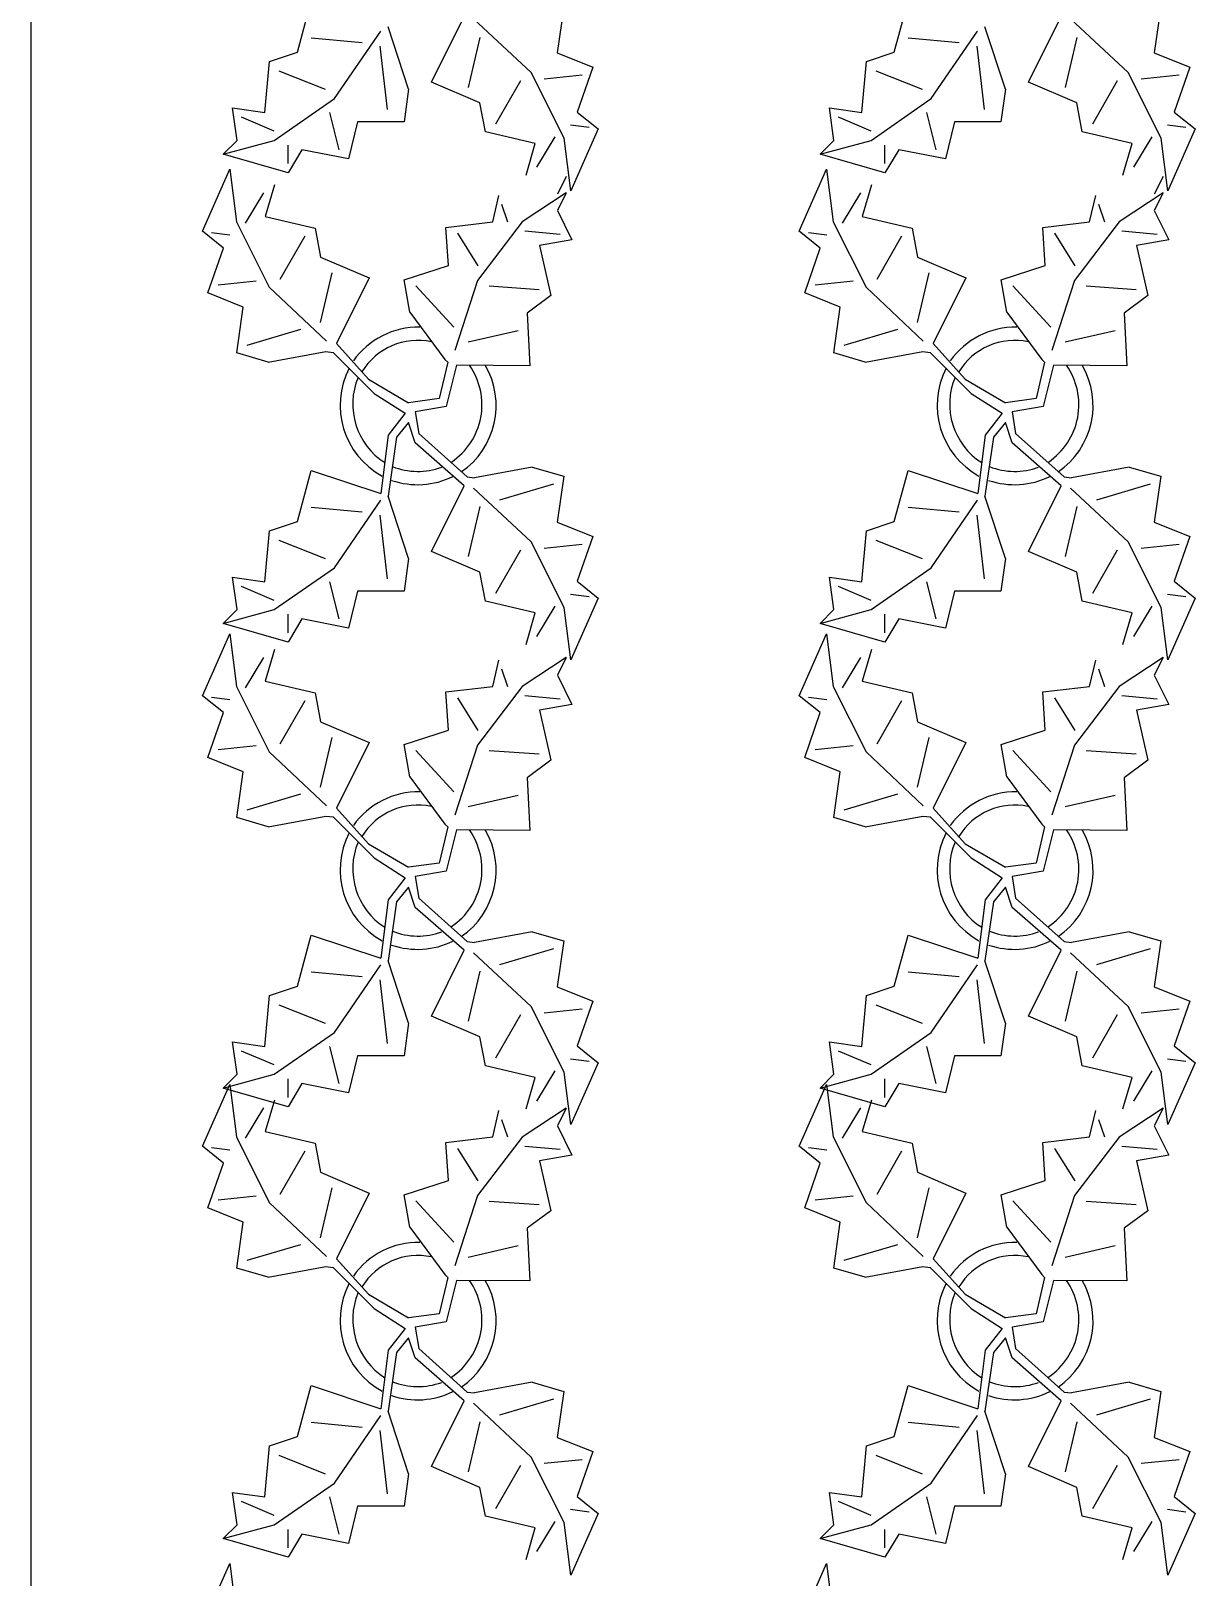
# Model space of a CAD drawing. Header units: inches. Extents: x 8624 to 20537, y 780 to 7738.
# Drawn here: x 17139.8 to 17228.6, y 2128.9 to 2246.8 of the extents above; entities that cross this region are included whole.
import ezdxf

# ---------------------------------------------------------------- set-up
doc = ezdxf.new("R2010")
doc.units = ezdxf.units.IN
doc.header["$MEASUREMENT"] = 0

msp = doc.modelspace()

# ---------------------------------------------------------------- linework, layer by layer
msp.add_line((17139.85, 2729.61), (17139.85, 1318.98))
at = {"color": 114, "linetype": 'Continuous'}
for p, q in [((17160.16, 2245.14), (17161.22, 2249.02)), ((17180.47, 2248.58), (17179.97, 2245.08)), ((17205.66, 2245.14), (17206.72, 2249.02)), ((17225.97, 2248.58), (17225.47, 2245.08)), ((17168.64, 2242.31), (17167.07, 2247.07)), ((17170.38, 2242.86), (17172.87, 2247.86)), ((17177.98, 2243.58), (17173.59, 2247.68)), ((17214.14, 2242.31), (17212.57, 2247.07)), ((17215.88, 2242.86), (17218.37, 2247.86)), ((17223.48, 2243.58), (17219.09, 2247.68)), ((17165.11, 2245.84), (17161.22, 2246.2)), ((17162.98, 2241.6), (17166.51, 2246.75)), ((17174.07, 2246.27), (17173.18, 2242.46)), ((17210.61, 2245.84), (17206.72, 2246.2)), ((17208.48, 2241.6), (17212.01, 2246.75)), ((17219.57, 2246.27), (17218.68, 2242.46)), ((17158.03, 2244.43), (17160.16, 2245.14)), ((17166.44, 2245.61), (17167.01, 2240.77)), ((17179.97, 2245.08), (17182.68, 2243.99)), ((17203.53, 2244.43), (17205.66, 2245.14)), ((17211.94, 2245.61), (17212.51, 2240.77)), ((17225.47, 2245.08), (17228.18, 2243.99)), ((17157.68, 2240.54), (17158.03, 2244.43)), ((17158.74, 2243.72), (17162.28, 2242.31)), ((17180.49, 2238.58), (17177.98, 2243.58)), ((17182.68, 2243.99), (17181.48, 2240.58)), ((17203.18, 2240.54), (17203.53, 2244.43)), ((17204.24, 2243.72), (17207.78, 2242.31)), ((17225.99, 2238.58), (17223.48, 2243.58)), ((17228.18, 2243.99), (17226.98, 2240.58)), ((17168.64, 2242.31), (17168.29, 2239.83)), ((17174.08, 2241.27), (17170.38, 2242.86)), ((17175.29, 2239.67), (17177.18, 2242.97)), ((17181.88, 2243.38), (17178.98, 2243.08)), ((17214.14, 2242.31), (17213.79, 2239.83)), ((17219.58, 2241.27), (17215.88, 2242.86)), ((17220.79, 2239.67), (17222.68, 2242.97)), ((17227.38, 2243.38), (17224.48, 2243.08)), ((17158.39, 2238.42), (17162.98, 2241.6)), ((17174.49, 2239.07), (17174.08, 2241.27)), ((17203.89, 2238.42), (17208.48, 2241.6)), ((17219.99, 2239.07), (17219.58, 2241.27)), ((17155.21, 2240.89), (17157.68, 2240.54)), ((17155.56, 2238.42), (17155.21, 2240.89)), ((17158.39, 2239.12), (17155.91, 2240.19)), ((17163.34, 2237.71), (17162.63, 2240.54)), ((17181.48, 2240.58), (17183.09, 2239.29)), ((17200.71, 2240.89), (17203.18, 2240.54)), ((17201.06, 2238.42), (17200.71, 2240.89)), ((17203.89, 2239.12), (17201.41, 2240.19)), ((17208.84, 2237.71), (17208.13, 2240.54)), ((17226.98, 2240.58), (17228.59, 2239.29)), ((17164.75, 2239.83), (17164.05, 2237)), ((17168.29, 2239.83), (17164.75, 2239.83)), ((17178.29, 2238.18), (17174.49, 2239.07)), ((17182.39, 2239.39), (17180.99, 2239.58)), ((17183.09, 2239.29), (17181, 2234.58)), ((17210.25, 2239.83), (17209.55, 2237)), ((17213.79, 2239.83), (17210.25, 2239.83)), ((17223.79, 2238.18), (17219.99, 2239.07)), ((17227.89, 2239.39), (17226.49, 2239.58)), ((17228.59, 2239.29), (17226.5, 2234.58)), ((17154.5, 2237.36), (17158.39, 2238.42)), ((17154.5, 2237.36), (17155.56, 2238.42)), ((17159.45, 2236.65), (17159.45, 2238.06)), ((17160.51, 2237.71), (17159.45, 2235.94)), ((17164.05, 2237), (17160.51, 2237.71)), ((17177.59, 2235.77), (17178.29, 2238.18)), ((17179.79, 2238.68), (17178.39, 2236.38)), ((17181, 2234.58), (17180.49, 2238.58)), ((17200, 2237.36), (17203.89, 2238.42)), ((17200, 2237.36), (17201.06, 2238.42)), ((17204.95, 2236.65), (17204.95, 2238.06)), ((17206.01, 2237.71), (17204.95, 2235.94)), ((17209.55, 2237), (17206.01, 2237.71)), ((17223.09, 2235.77), (17223.79, 2238.18)), ((17225.29, 2238.68), (17223.89, 2236.38)), ((17226.5, 2234.58), (17225.99, 2238.58)), ((17159.45, 2235.94), (17154.5, 2237.36)), ((17204.95, 2235.94), (17200, 2237.36)), ((17152.92, 2231.51), (17155, 2236.22)), ((17155, 2236.22), (17155.51, 2232.22)), ((17180.66, 2235.67), (17179.98, 2234.33)), ((17198.42, 2231.51), (17200.5, 2236.22)), ((17200.5, 2236.22), (17201.01, 2232.22)), ((17226.16, 2235.67), (17225.48, 2234.33)), ((17156.21, 2232.12), (17157.61, 2234.42)), ((17158.41, 2235.02), (17157.71, 2232.62)), ((17175.05, 2232.21), (17175.52, 2234.22)), ((17180.66, 2234.41), (17177.29, 2232.2)), ((17180.66, 2234.41), (17179.98, 2233.07)), ((17201.71, 2232.12), (17203.11, 2234.42)), ((17203.91, 2235.02), (17203.21, 2232.62)), ((17220.55, 2232.21), (17221.02, 2234.22)), ((17226.16, 2234.41), (17222.79, 2232.2)), ((17226.16, 2234.41), (17225.48, 2233.07)), ((17175.73, 2233.55), (17176.17, 2232.21)), ((17179.98, 2233.07), (17181.08, 2230.83)), ((17221.23, 2233.55), (17221.67, 2232.21)), ((17225.48, 2233.07), (17226.58, 2230.83)), ((17155.51, 2232.22), (17158.02, 2227.22)), ((17157.71, 2232.62), (17161.51, 2231.73)), ((17161.51, 2231.73), (17161.92, 2229.53)), ((17171.47, 2231.79), (17175.05, 2232.21)), ((17171.67, 2228.89), (17171.47, 2231.79)), ((17177.29, 2232.2), (17173.9, 2227.75)), ((17201.01, 2232.22), (17203.52, 2227.22)), ((17203.21, 2232.62), (17207.01, 2231.73)), ((17207.01, 2231.73), (17207.42, 2229.53)), ((17216.97, 2231.79), (17220.55, 2232.21)), ((17217.17, 2228.89), (17216.97, 2231.79)), ((17222.79, 2232.2), (17219.4, 2227.75)), ((17154.52, 2230.21), (17152.92, 2231.51)), ((17153.62, 2231.41), (17155.02, 2231.22)), ((17160.72, 2231.13), (17158.82, 2227.82)), ((17172.36, 2231.34), (17173.91, 2228.87)), ((17177.51, 2231.52), (17180.19, 2231.28)), ((17181.08, 2230.83), (17178.62, 2230.4)), ((17200.02, 2230.21), (17198.42, 2231.51)), ((17199.12, 2231.41), (17200.52, 2231.22)), ((17206.22, 2231.13), (17204.32, 2227.82)), ((17217.86, 2231.34), (17219.41, 2228.87)), ((17223.01, 2231.52), (17225.69, 2231.28)), ((17226.58, 2230.83), (17224.12, 2230.4)), ((17153.33, 2226.81), (17154.52, 2230.21)), ((17161.92, 2229.53), (17165.62, 2227.94)), ((17178.62, 2230.4), (17179.48, 2226.59)), ((17198.83, 2226.81), (17200.02, 2230.21)), ((17207.42, 2229.53), (17211.12, 2227.94)), ((17224.12, 2230.4), (17224.98, 2226.59)), ((17161.93, 2224.53), (17162.82, 2228.33)), ((17168.31, 2227.79), (17171.67, 2228.89)), ((17207.43, 2224.53), (17208.32, 2228.33)), ((17213.81, 2227.79), (17217.17, 2228.89)), ((17154.12, 2227.41), (17157.02, 2227.72)), ((17158.02, 2227.22), (17162.37, 2223.11)), ((17165.62, 2227.94), (17163.13, 2222.93)), ((17168.74, 2225.33), (17168.31, 2227.79)), ((17169.2, 2227.34), (17172.09, 2224.19)), ((17173.9, 2227.75), (17172.17, 2222.4)), ((17178.59, 2227.04), (17174.79, 2227.3)), ((17199.62, 2227.41), (17202.52, 2227.72)), ((17203.52, 2227.22), (17207.87, 2223.11)), ((17211.12, 2227.94), (17208.63, 2222.93)), ((17214.24, 2225.33), (17213.81, 2227.79)), ((17214.7, 2227.34), (17217.59, 2224.19)), ((17219.4, 2227.75), (17217.67, 2222.4)), ((17224.09, 2227.04), (17220.29, 2227.3)), ((17156.03, 2225.72), (17153.33, 2226.81)), ((17179.48, 2226.59), (17177.68, 2225.26)), ((17201.53, 2225.72), (17198.83, 2226.81)), ((17224.98, 2226.59), (17223.18, 2225.26)), ((17155.54, 2222.22), (17156.03, 2225.72)), ((17168.74, 2225.33), (17171.4, 2221.73)), ((17177.68, 2225.26), (17177.88, 2221.24)), ((17201.04, 2222.22), (17201.53, 2225.72)), ((17214.24, 2225.33), (17216.9, 2221.73)), ((17223.18, 2225.26), (17223.38, 2221.24)), ((17156.33, 2222.82), (17160.43, 2224.03)), ((17173.19, 2223.06), (17177, 2223.93)), ((17201.83, 2222.82), (17205.93, 2224.03)), ((17218.69, 2223.06), (17222.5, 2223.93)), ((17157.94, 2221.52), (17155.54, 2222.22)), ((17157.94, 2221.52), (17162.34, 2222.33)), ((17162.34, 2222.33), (17162.9, 2222.26)), ((17162.9, 2222.26), (17166.02, 2219.14)), ((17165.57, 2220.23), (17163.13, 2222.93)), ((17203.44, 2221.52), (17201.04, 2222.22)), ((17203.44, 2221.52), (17207.84, 2222.33)), ((17207.84, 2222.33), (17208.4, 2222.26)), ((17208.4, 2222.26), (17211.52, 2219.14)), ((17211.07, 2220.23), (17208.63, 2222.93)), ((17171.62, 2221.51), (17170.98, 2218.74)), ((17171.4, 2221.73), (17171.62, 2221.51)), ((17172.29, 2221.28), (17171.5, 2218.13)), ((17177.88, 2221.24), (17172.29, 2221.28)), ((17217.12, 2221.51), (17216.48, 2218.74)), ((17216.9, 2221.73), (17217.12, 2221.51)), ((17217.79, 2221.28), (17217, 2218.13)), ((17223.38, 2221.24), (17217.79, 2221.28)), ((17165.57, 2220.23), (17168.63, 2218.43)), ((17211.07, 2220.23), (17214.13, 2218.43)), ((17166.02, 2219.14), (17168.37, 2217.62)), ((17170.98, 2218.74), (17168.63, 2218.43)), ((17170.98, 2218.74), (17170.98, 2218.74)), ((17211.52, 2219.14), (17213.87, 2217.62)), ((17216.48, 2218.74), (17214.13, 2218.43)), ((17216.48, 2218.74), (17216.48, 2218.74)), ((17168.37, 2217.62), (17167.09, 2215.96)), ((17171.5, 2218.13), (17169.15, 2217.72)), ((17169.15, 2217.72), (17169.41, 2216.09)), ((17213.87, 2217.62), (17212.59, 2215.96)), ((17217, 2218.13), (17214.65, 2217.72)), ((17214.65, 2217.72), (17214.91, 2216.09)), ((17168.63, 2216.91), (17167.72, 2215.79)), ((17169.15, 2215.38), (17168.63, 2216.91)), ((17214.13, 2216.91), (17213.22, 2215.79)), ((17214.65, 2215.38), (17214.13, 2216.91)), ((17167.09, 2215.96), (17166.52, 2211.5)), ((17167.72, 2215.79), (17167.07, 2211.31)), ((17172.87, 2212.1), (17169.15, 2215.38)), ((17169.41, 2216.09), (17173.1, 2212.77)), ((17212.59, 2215.96), (17212.02, 2211.5)), ((17213.22, 2215.79), (17212.57, 2211.31)), ((17218.37, 2212.1), (17214.65, 2215.38)), ((17214.91, 2216.09), (17218.6, 2212.77)), ((17160.16, 2209.37), (17161.22, 2213.26)), ((17161.22, 2213.26), (17166.52, 2211.5)), ((17178.06, 2213.52), (17173.67, 2212.71)), ((17178.06, 2213.52), (17180.47, 2212.82)), ((17180.47, 2212.82), (17179.97, 2209.32)), ((17205.66, 2209.37), (17206.72, 2213.26)), ((17206.72, 2213.26), (17212.02, 2211.5)), ((17223.56, 2213.52), (17219.17, 2212.71)), ((17223.56, 2213.52), (17225.97, 2212.82)), ((17225.97, 2212.82), (17225.47, 2209.32)), ((17170.38, 2207.1), (17172.87, 2212.1)), ((17173.1, 2212.77), (17173.67, 2212.71)), ((17177.98, 2207.82), (17173.59, 2211.92)), ((17179.67, 2212.22), (17175.57, 2211.01)), ((17215.88, 2207.1), (17218.37, 2212.1)), ((17218.6, 2212.77), (17219.17, 2212.71)), ((17223.48, 2207.82), (17219.09, 2211.92)), ((17225.17, 2212.22), (17221.07, 2211.01)), ((17165.11, 2210.08), (17161.22, 2210.44)), ((17162.98, 2205.84), (17166.51, 2210.99)), ((17168.64, 2206.55), (17167.07, 2211.31)), ((17174.07, 2210.51), (17173.18, 2206.7)), ((17210.61, 2210.08), (17206.72, 2210.44)), ((17208.48, 2205.84), (17212.01, 2210.99)), ((17214.14, 2206.55), (17212.57, 2211.31)), ((17219.57, 2210.51), (17218.68, 2206.7)), ((17158.03, 2208.67), (17160.16, 2209.37)), ((17166.44, 2209.85), (17167.01, 2205.01)), ((17179.97, 2209.32), (17182.68, 2208.23)), ((17203.53, 2208.67), (17205.66, 2209.37)), ((17211.94, 2209.85), (17212.51, 2205.01)), ((17225.47, 2209.32), (17228.18, 2208.23)), ((17157.68, 2204.78), (17158.03, 2208.67)), ((17182.68, 2208.23), (17181.48, 2204.82)), ((17203.18, 2204.78), (17203.53, 2208.67)), ((17228.18, 2208.23), (17226.98, 2204.82)), ((17158.74, 2207.96), (17162.28, 2206.55)), ((17174.08, 2205.51), (17170.38, 2207.1)), ((17175.29, 2203.91), (17177.18, 2207.21)), ((17180.49, 2202.82), (17177.98, 2207.82)), ((17181.88, 2207.62), (17178.98, 2207.32)), ((17204.24, 2207.96), (17207.78, 2206.55)), ((17219.58, 2205.51), (17215.88, 2207.1)), ((17220.79, 2203.91), (17222.68, 2207.21)), ((17225.99, 2202.82), (17223.48, 2207.82)), ((17227.38, 2207.62), (17224.48, 2207.32)), ((17158.39, 2202.66), (17162.98, 2205.84)), ((17168.64, 2206.55), (17168.29, 2204.07)), ((17203.89, 2202.66), (17208.48, 2205.84)), ((17214.14, 2206.55), (17213.79, 2204.07)), ((17155.21, 2205.13), (17157.68, 2204.78)), ((17155.56, 2202.66), (17155.21, 2205.13)), ((17163.34, 2201.95), (17162.63, 2204.78)), ((17174.49, 2203.31), (17174.08, 2205.51)), ((17181.48, 2204.82), (17183.09, 2203.53)), ((17200.71, 2205.13), (17203.18, 2204.78)), ((17201.06, 2202.66), (17200.71, 2205.13)), ((17208.84, 2201.95), (17208.13, 2204.78)), ((17219.99, 2203.31), (17219.58, 2205.51)), ((17226.98, 2204.82), (17228.59, 2203.53)), ((17158.39, 2203.36), (17155.91, 2204.43)), ((17164.75, 2204.07), (17164.05, 2201.24)), ((17168.29, 2204.07), (17164.75, 2204.07)), ((17182.39, 2203.63), (17180.99, 2203.82)), ((17183.09, 2203.53), (17181, 2198.82)), ((17203.89, 2203.36), (17201.41, 2204.43)), ((17210.25, 2204.07), (17209.55, 2201.24)), ((17213.79, 2204.07), (17210.25, 2204.07)), ((17227.89, 2203.63), (17226.49, 2203.82)), ((17228.59, 2203.53), (17226.5, 2198.82)), ((17154.5, 2201.6), (17158.39, 2202.66)), ((17154.5, 2201.6), (17155.56, 2202.66)), ((17159.45, 2200.89), (17159.45, 2202.3)), ((17178.29, 2202.42), (17174.49, 2203.31)), ((17177.59, 2200.01), (17178.29, 2202.42)), ((17179.79, 2202.92), (17178.39, 2200.62)), ((17181, 2198.82), (17180.49, 2202.82)), ((17200, 2201.6), (17203.89, 2202.66)), ((17200, 2201.6), (17201.06, 2202.66)), ((17204.95, 2200.89), (17204.95, 2202.3)), ((17223.79, 2202.42), (17219.99, 2203.31)), ((17223.09, 2200.01), (17223.79, 2202.42)), ((17225.29, 2202.92), (17223.89, 2200.62)), ((17226.5, 2198.82), (17225.99, 2202.82)), ((17159.45, 2200.18), (17154.5, 2201.6)), ((17160.51, 2201.95), (17159.45, 2200.18)), ((17164.05, 2201.24), (17160.51, 2201.95)), ((17204.95, 2200.18), (17200, 2201.6)), ((17206.01, 2201.95), (17204.95, 2200.18)), ((17209.55, 2201.24), (17206.01, 2201.95)), ((17152.92, 2196.1), (17155, 2200.81)), ((17155, 2200.81), (17155.51, 2196.81)), ((17198.42, 2196.1), (17200.5, 2200.81)), ((17200.5, 2200.81), (17201.01, 2196.81)), ((17156.21, 2196.71), (17157.61, 2199.01)), ((17158.41, 2199.61), (17157.71, 2197.21)), ((17175.05, 2196.81), (17175.52, 2198.81)), ((17180.66, 2199), (17177.29, 2196.79)), ((17180.66, 2199), (17179.98, 2197.66)), ((17201.71, 2196.71), (17203.11, 2199.01)), ((17203.91, 2199.61), (17203.21, 2197.21)), ((17220.55, 2196.81), (17221.02, 2198.81)), ((17226.16, 2199), (17222.79, 2196.79)), ((17226.16, 2199), (17225.48, 2197.66)), ((17175.73, 2198.14), (17176.17, 2196.8)), ((17179.98, 2197.66), (17181.08, 2195.42)), ((17221.23, 2198.14), (17221.67, 2196.8)), ((17225.48, 2197.66), (17226.58, 2195.42)), ((17155.51, 2196.81), (17158.02, 2191.81)), ((17157.71, 2197.21), (17161.51, 2196.32)), ((17161.51, 2196.32), (17161.92, 2194.12)), ((17171.47, 2196.39), (17175.05, 2196.81)), ((17171.67, 2193.48), (17171.47, 2196.39)), ((17177.29, 2196.79), (17173.9, 2192.34)), ((17201.01, 2196.81), (17203.52, 2191.81)), ((17203.21, 2197.21), (17207.01, 2196.32)), ((17207.01, 2196.32), (17207.42, 2194.12)), ((17216.97, 2196.39), (17220.55, 2196.81)), ((17217.17, 2193.48), (17216.97, 2196.39)), ((17222.79, 2196.79), (17219.4, 2192.34)), ((17154.52, 2194.81), (17152.92, 2196.1)), ((17153.62, 2196), (17155.02, 2195.81)), ((17160.72, 2195.72), (17158.82, 2192.41)), ((17172.36, 2195.93), (17173.91, 2193.46)), ((17177.51, 2196.12), (17180.19, 2195.87)), ((17181.08, 2195.42), (17178.62, 2194.99)), ((17200.02, 2194.81), (17198.42, 2196.1)), ((17199.12, 2196), (17200.52, 2195.81)), ((17206.22, 2195.72), (17204.32, 2192.41)), ((17217.86, 2195.93), (17219.41, 2193.46)), ((17223.01, 2196.12), (17225.69, 2195.87)), ((17226.58, 2195.42), (17224.12, 2194.99)), ((17153.33, 2191.4), (17154.52, 2194.81)), ((17161.92, 2194.12), (17165.62, 2192.53)), ((17178.62, 2194.99), (17179.48, 2191.18)), ((17198.83, 2191.4), (17200.02, 2194.81)), ((17207.42, 2194.12), (17211.12, 2192.53)), ((17224.12, 2194.99), (17224.98, 2191.18)), ((17161.93, 2189.12), (17162.82, 2192.92)), ((17168.31, 2192.38), (17171.67, 2193.48)), ((17207.43, 2189.12), (17208.32, 2192.92)), ((17213.81, 2192.38), (17217.17, 2193.48)), ((17154.12, 2192), (17157.02, 2192.31)), ((17158.02, 2191.81), (17162.37, 2187.7)), ((17165.62, 2192.53), (17163.13, 2187.52)), ((17168.74, 2189.92), (17168.31, 2192.38)), ((17169.2, 2191.93), (17172.09, 2188.78)), ((17173.9, 2192.34), (17172.17, 2186.99)), ((17178.59, 2191.64), (17174.79, 2191.89)), ((17199.62, 2192), (17202.52, 2192.31)), ((17203.52, 2191.81), (17207.87, 2187.7)), ((17211.12, 2192.53), (17208.63, 2187.52)), ((17214.24, 2189.92), (17213.81, 2192.38)), ((17214.7, 2191.93), (17217.59, 2188.78)), ((17219.4, 2192.34), (17217.67, 2186.99)), ((17224.09, 2191.64), (17220.29, 2191.89)), ((17156.03, 2190.31), (17153.33, 2191.4)), ((17179.48, 2191.18), (17177.68, 2189.85)), ((17201.53, 2190.31), (17198.83, 2191.4)), ((17224.98, 2191.18), (17223.18, 2189.85)), ((17155.54, 2186.81), (17156.03, 2190.31)), ((17168.74, 2189.92), (17171.4, 2186.32)), ((17177.68, 2189.85), (17177.88, 2185.83)), ((17201.04, 2186.81), (17201.53, 2190.31)), ((17214.24, 2189.92), (17216.9, 2186.32)), ((17223.18, 2189.85), (17223.38, 2185.83)), ((17156.33, 2187.41), (17160.43, 2188.62)), ((17173.19, 2187.65), (17177, 2188.52)), ((17201.83, 2187.41), (17205.93, 2188.62)), ((17218.69, 2187.65), (17222.5, 2188.52)), ((17157.94, 2186.11), (17162.34, 2186.92)), ((17162.34, 2186.92), (17162.9, 2186.86)), ((17165.57, 2184.82), (17163.13, 2187.52)), ((17203.44, 2186.11), (17207.84, 2186.92)), ((17207.84, 2186.92), (17208.4, 2186.86)), ((17211.07, 2184.82), (17208.63, 2187.52)), ((17157.94, 2186.11), (17155.54, 2186.81)), ((17162.9, 2186.86), (17166.02, 2183.74)), ((17171.62, 2186.1), (17170.98, 2183.33)), ((17171.4, 2186.32), (17171.62, 2186.1)), ((17172.29, 2185.87), (17171.5, 2182.72)), ((17177.88, 2185.83), (17172.29, 2185.87)), ((17203.44, 2186.11), (17201.04, 2186.81)), ((17208.4, 2186.86), (17211.52, 2183.74)), ((17217.12, 2186.1), (17216.48, 2183.33)), ((17216.9, 2186.32), (17217.12, 2186.1)), ((17217.79, 2185.87), (17217, 2182.72)), ((17223.38, 2185.83), (17217.79, 2185.87)), ((17165.57, 2184.82), (17168.63, 2183.02)), ((17211.07, 2184.82), (17214.13, 2183.02)), ((17166.02, 2183.74), (17168.37, 2182.21)), ((17170.98, 2183.33), (17168.63, 2183.02)), ((17170.98, 2183.33), (17170.98, 2183.33)), ((17211.52, 2183.74), (17213.87, 2182.21)), ((17216.48, 2183.33), (17214.13, 2183.02)), ((17216.48, 2183.33), (17216.48, 2183.33)), ((17168.37, 2182.21), (17167.09, 2180.55)), ((17171.5, 2182.72), (17169.15, 2182.31)), ((17169.15, 2182.31), (17169.41, 2180.68)), ((17213.87, 2182.21), (17212.59, 2180.55)), ((17217, 2182.72), (17214.65, 2182.31)), ((17214.65, 2182.31), (17214.91, 2180.68)), ((17168.63, 2181.5), (17167.72, 2180.38)), ((17169.15, 2179.97), (17168.63, 2181.5)), ((17214.13, 2181.5), (17213.22, 2180.38)), ((17214.65, 2179.97), (17214.13, 2181.5)), ((17167.09, 2180.55), (17166.52, 2176.09)), ((17167.72, 2180.38), (17167.07, 2175.9)), ((17172.87, 2176.7), (17169.15, 2179.97)), ((17169.41, 2180.68), (17173.1, 2177.36)), ((17212.59, 2180.55), (17212.02, 2176.09)), ((17213.22, 2180.38), (17212.57, 2175.9)), ((17218.37, 2176.7), (17214.65, 2179.97)), ((17214.91, 2180.68), (17218.6, 2177.36)), ((17160.16, 2173.97), (17161.22, 2177.86)), ((17161.22, 2177.86), (17166.52, 2176.09)), ((17178.06, 2178.11), (17173.67, 2177.3)), ((17178.06, 2178.11), (17180.47, 2177.41)), ((17205.66, 2173.97), (17206.72, 2177.86)), ((17206.72, 2177.86), (17212.02, 2176.09)), ((17223.56, 2178.11), (17219.17, 2177.3)), ((17223.56, 2178.11), (17225.97, 2177.41)), ((17170.38, 2171.69), (17172.87, 2176.7)), ((17173.1, 2177.36), (17173.67, 2177.3)), ((17177.98, 2172.41), (17173.59, 2176.51)), ((17179.67, 2176.81), (17175.57, 2175.6)), ((17180.47, 2177.41), (17179.97, 2173.91)), ((17215.88, 2171.69), (17218.37, 2176.7)), ((17218.6, 2177.36), (17219.17, 2177.3)), ((17223.48, 2172.41), (17219.09, 2176.51)), ((17225.17, 2176.81), (17221.07, 2175.6)), ((17225.97, 2177.41), (17225.47, 2173.91)), ((17162.98, 2170.43), (17166.51, 2175.58)), ((17168.64, 2171.14), (17167.07, 2175.9)), ((17174.07, 2175.1), (17173.18, 2171.3)), ((17208.48, 2170.43), (17212.01, 2175.58)), ((17214.14, 2171.14), (17212.57, 2175.9)), ((17219.57, 2175.1), (17218.68, 2171.3)), ((17158.03, 2173.26), (17160.16, 2173.97)), ((17165.11, 2174.67), (17161.22, 2175.03)), ((17166.44, 2174.44), (17167.01, 2169.6)), ((17179.97, 2173.91), (17182.68, 2172.82)), ((17203.53, 2173.26), (17205.66, 2173.97)), ((17210.61, 2174.67), (17206.72, 2175.03)), ((17211.94, 2174.44), (17212.51, 2169.6)), ((17225.47, 2173.91), (17228.18, 2172.82)), ((17157.68, 2169.37), (17158.03, 2173.26)), ((17182.68, 2172.82), (17181.48, 2169.41)), ((17203.18, 2169.37), (17203.53, 2173.26)), ((17228.18, 2172.82), (17226.98, 2169.41)), ((17158.74, 2172.55), (17162.28, 2171.14)), ((17174.08, 2170.1), (17170.38, 2171.69)), ((17175.29, 2168.5), (17177.18, 2171.8)), ((17180.49, 2167.41), (17177.98, 2172.41)), ((17181.88, 2172.22), (17178.98, 2171.91)), ((17204.24, 2172.55), (17207.78, 2171.14)), ((17219.58, 2170.1), (17215.88, 2171.69)), ((17220.79, 2168.5), (17222.68, 2171.8)), ((17225.99, 2167.41), (17223.48, 2172.41)), ((17227.38, 2172.22), (17224.48, 2171.91)), ((17158.39, 2167.25), (17162.98, 2170.43)), ((17168.64, 2171.14), (17168.29, 2168.66)), ((17203.89, 2167.25), (17208.48, 2170.43)), ((17214.14, 2171.14), (17213.79, 2168.66)), ((17155.21, 2169.72), (17157.68, 2169.37)), ((17155.56, 2167.25), (17155.21, 2169.72)), ((17163.34, 2166.54), (17162.63, 2169.37)), ((17174.49, 2167.9), (17174.08, 2170.1)), ((17181.48, 2169.41), (17183.09, 2168.12)), ((17200.71, 2169.72), (17203.18, 2169.37)), ((17201.06, 2167.25), (17200.71, 2169.72)), ((17208.84, 2166.54), (17208.13, 2169.37)), ((17219.99, 2167.9), (17219.58, 2170.1)), ((17226.98, 2169.41), (17228.59, 2168.12)), ((17158.39, 2167.96), (17155.91, 2169.02)), ((17164.75, 2168.66), (17164.05, 2165.83)), ((17168.29, 2168.66), (17164.75, 2168.66)), ((17182.39, 2168.22), (17180.99, 2168.41)), ((17183.09, 2168.12), (17181, 2163.41)), ((17203.89, 2167.96), (17201.41, 2169.02)), ((17210.25, 2168.66), (17209.55, 2165.83)), ((17213.79, 2168.66), (17210.25, 2168.66)), ((17227.89, 2168.22), (17226.49, 2168.41)), ((17228.59, 2168.12), (17226.5, 2163.41)), ((17154.5, 2166.19), (17158.39, 2167.25)), ((17154.5, 2166.19), (17155.56, 2167.25)), ((17159.45, 2165.48), (17159.45, 2166.9)), ((17178.29, 2167.01), (17174.49, 2167.9)), ((17177.59, 2164.61), (17178.29, 2167.01)), ((17179.79, 2167.51), (17178.39, 2165.21)), ((17181, 2163.41), (17180.49, 2167.41)), ((17200, 2166.19), (17203.89, 2167.25)), ((17200, 2166.19), (17201.06, 2167.25)), ((17204.95, 2165.48), (17204.95, 2166.9)), ((17223.79, 2167.01), (17219.99, 2167.9)), ((17223.09, 2164.61), (17223.79, 2167.01)), ((17225.29, 2167.51), (17223.89, 2165.21)), ((17226.5, 2163.41), (17225.99, 2167.41)), ((17152.92, 2161.77), (17155, 2166.48)), ((17159.45, 2164.77), (17154.5, 2166.19)), ((17155, 2166.48), (17155.51, 2162.48)), ((17160.51, 2166.54), (17159.45, 2164.77)), ((17164.05, 2165.83), (17160.51, 2166.54)), ((17198.42, 2161.77), (17200.5, 2166.48)), ((17204.95, 2164.77), (17200, 2166.19)), ((17200.5, 2166.48), (17201.01, 2162.48)), ((17206.01, 2166.54), (17204.95, 2164.77)), ((17209.55, 2165.83), (17206.01, 2166.54)), ((17156.21, 2162.38), (17157.61, 2164.68)), ((17158.41, 2165.28), (17157.71, 2162.88)), ((17175.05, 2162.47), (17175.52, 2164.48)), ((17180.66, 2164.67), (17177.29, 2162.46)), ((17180.66, 2164.67), (17179.98, 2163.33)), ((17201.71, 2162.38), (17203.11, 2164.68)), ((17203.91, 2165.28), (17203.21, 2162.88)), ((17220.55, 2162.47), (17221.02, 2164.48)), ((17226.16, 2164.67), (17222.79, 2162.46)), ((17226.16, 2164.67), (17225.48, 2163.33)), ((17175.73, 2163.81), (17176.17, 2162.47)), ((17179.98, 2163.33), (17181.08, 2161.09)), ((17221.23, 2163.81), (17221.67, 2162.47)), ((17225.48, 2163.33), (17226.58, 2161.09)), ((17155.51, 2162.48), (17158.02, 2157.48)), ((17157.71, 2162.88), (17161.51, 2161.99)), ((17171.47, 2162.05), (17175.05, 2162.47)), ((17177.29, 2162.46), (17173.9, 2158.01)), ((17201.01, 2162.48), (17203.52, 2157.48)), ((17203.21, 2162.88), (17207.01, 2161.99)), ((17216.97, 2162.05), (17220.55, 2162.47)), ((17222.79, 2162.46), (17219.4, 2158.01)), ((17154.52, 2160.47), (17152.92, 2161.77)), ((17153.62, 2161.67), (17155.02, 2161.48)), ((17160.72, 2161.39), (17158.82, 2158.08)), ((17161.51, 2161.99), (17161.92, 2159.79)), ((17171.67, 2159.15), (17171.47, 2162.05)), ((17172.36, 2161.6), (17173.91, 2159.13)), ((17177.51, 2161.78), (17180.19, 2161.54)), ((17181.08, 2161.09), (17178.62, 2160.66)), ((17200.02, 2160.47), (17198.42, 2161.77)), ((17199.12, 2161.67), (17200.52, 2161.48)), ((17206.22, 2161.39), (17204.32, 2158.08)), ((17207.01, 2161.99), (17207.42, 2159.79)), ((17217.17, 2159.15), (17216.97, 2162.05)), ((17217.86, 2161.6), (17219.41, 2159.13)), ((17223.01, 2161.78), (17225.69, 2161.54)), ((17226.58, 2161.09), (17224.12, 2160.66)), ((17153.33, 2157.07), (17154.52, 2160.47)), ((17161.92, 2159.79), (17165.62, 2158.2)), ((17178.62, 2160.66), (17179.48, 2156.85)), ((17198.83, 2157.07), (17200.02, 2160.47)), ((17207.42, 2159.79), (17211.12, 2158.2)), ((17224.12, 2160.66), (17224.98, 2156.85)), ((17161.93, 2154.79), (17162.82, 2158.59)), ((17168.31, 2158.05), (17171.67, 2159.15)), ((17207.43, 2154.79), (17208.32, 2158.59)), ((17213.81, 2158.05), (17217.17, 2159.15)), ((17154.12, 2157.67), (17157.02, 2157.98)), ((17158.02, 2157.48), (17162.37, 2153.37)), ((17165.62, 2158.2), (17163.13, 2153.19)), ((17168.74, 2155.59), (17168.31, 2158.05)), ((17169.2, 2157.6), (17172.09, 2154.45)), ((17173.9, 2158.01), (17172.17, 2152.66)), ((17178.59, 2157.3), (17174.79, 2157.56)), ((17199.62, 2157.67), (17202.52, 2157.98)), ((17203.52, 2157.48), (17207.87, 2153.37)), ((17211.12, 2158.2), (17208.63, 2153.19)), ((17214.24, 2155.59), (17213.81, 2158.05)), ((17214.7, 2157.6), (17217.59, 2154.45)), ((17219.4, 2158.01), (17217.67, 2152.66)), ((17224.09, 2157.3), (17220.29, 2157.56)), ((17156.03, 2155.98), (17153.33, 2157.07)), ((17179.48, 2156.85), (17177.68, 2155.52)), ((17201.53, 2155.98), (17198.83, 2157.07)), ((17224.98, 2156.85), (17223.18, 2155.52)), ((17155.54, 2152.48), (17156.03, 2155.98)), ((17168.74, 2155.59), (17171.4, 2151.99)), ((17177.68, 2155.52), (17177.88, 2151.5)), ((17201.04, 2152.48), (17201.53, 2155.98)), ((17214.24, 2155.59), (17216.9, 2151.99)), ((17223.18, 2155.52), (17223.38, 2151.5)), ((17156.33, 2153.08), (17160.43, 2154.29)), ((17173.19, 2153.32), (17177, 2154.19)), ((17201.83, 2153.08), (17205.93, 2154.29)), ((17218.69, 2153.32), (17222.5, 2154.19)), ((17165.57, 2150.49), (17163.13, 2153.19)), ((17211.07, 2150.49), (17208.63, 2153.19)), ((17157.94, 2151.78), (17155.54, 2152.48)), ((17157.94, 2151.78), (17162.34, 2152.59)), ((17162.34, 2152.59), (17162.9, 2152.53)), ((17162.9, 2152.53), (17166.02, 2149.4)), ((17171.62, 2151.77), (17170.98, 2149)), ((17171.4, 2151.99), (17171.62, 2151.77)), ((17172.29, 2151.54), (17171.5, 2148.39)), ((17177.88, 2151.5), (17172.29, 2151.54)), ((17203.44, 2151.78), (17201.04, 2152.48)), ((17203.44, 2151.78), (17207.84, 2152.59)), ((17207.84, 2152.59), (17208.4, 2152.53)), ((17208.4, 2152.53), (17211.52, 2149.4)), ((17217.12, 2151.77), (17216.48, 2149)), ((17216.9, 2151.99), (17217.12, 2151.77)), ((17217.79, 2151.54), (17217, 2148.39)), ((17223.38, 2151.5), (17217.79, 2151.54)), ((17165.57, 2150.49), (17168.63, 2148.69)), ((17211.07, 2150.49), (17214.13, 2148.69)), ((17166.02, 2149.4), (17168.37, 2147.88)), ((17211.52, 2149.4), (17213.87, 2147.88)), ((17170.98, 2149), (17168.63, 2148.69)), ((17171.5, 2148.39), (17169.15, 2147.98)), ((17169.15, 2147.98), (17169.41, 2146.35)), ((17170.98, 2149), (17170.98, 2149)), ((17216.48, 2149), (17214.13, 2148.69)), ((17217, 2148.39), (17214.65, 2147.98)), ((17214.65, 2147.98), (17214.91, 2146.35)), ((17216.48, 2149), (17216.48, 2149)), ((17168.37, 2147.88), (17167.09, 2146.22)), ((17168.63, 2147.17), (17167.72, 2146.05)), ((17169.15, 2145.64), (17168.63, 2147.17)), ((17213.87, 2147.88), (17212.59, 2146.22)), ((17214.13, 2147.17), (17213.22, 2146.05)), ((17214.65, 2145.64), (17214.13, 2147.17)), ((17167.09, 2146.22), (17166.52, 2141.76)), ((17167.72, 2146.05), (17167.07, 2141.57)), ((17172.87, 2142.36), (17169.15, 2145.64)), ((17169.41, 2146.35), (17173.1, 2143.03)), ((17212.59, 2146.22), (17212.02, 2141.76)), ((17213.22, 2146.05), (17212.57, 2141.57)), ((17218.37, 2142.36), (17214.65, 2145.64)), ((17214.91, 2146.35), (17218.6, 2143.03)), ((17160.16, 2139.64), (17161.22, 2143.52)), ((17161.22, 2143.52), (17166.52, 2141.76)), ((17178.06, 2143.78), (17173.67, 2142.97)), ((17178.06, 2143.78), (17180.47, 2143.08)), ((17205.66, 2139.64), (17206.72, 2143.52)), ((17206.72, 2143.52), (17212.02, 2141.76)), ((17223.56, 2143.78), (17219.17, 2142.97)), ((17223.56, 2143.78), (17225.97, 2143.08)), ((17170.38, 2137.36), (17172.87, 2142.36)), ((17173.1, 2143.03), (17173.67, 2142.97)), ((17177.98, 2138.08), (17173.59, 2142.18)), ((17179.67, 2142.48), (17175.57, 2141.27)), ((17180.47, 2143.08), (17179.97, 2139.58)), ((17215.88, 2137.36), (17218.37, 2142.36)), ((17218.6, 2143.03), (17219.17, 2142.97)), ((17223.48, 2138.08), (17219.09, 2142.18)), ((17225.17, 2142.48), (17221.07, 2141.27)), ((17225.97, 2143.08), (17225.47, 2139.58)), ((17162.98, 2136.1), (17166.51, 2141.25)), ((17168.64, 2136.81), (17167.07, 2141.57)), ((17208.48, 2136.1), (17212.01, 2141.25)), ((17214.14, 2136.81), (17212.57, 2141.57)), ((17165.11, 2140.34), (17161.22, 2140.7)), ((17166.44, 2140.11), (17167.01, 2135.27)), ((17174.07, 2140.77), (17173.18, 2136.96)), ((17210.61, 2140.34), (17206.72, 2140.7)), ((17211.94, 2140.11), (17212.51, 2135.27)), ((17219.57, 2140.77), (17218.68, 2136.96)), ((17157.68, 2135.04), (17158.03, 2138.93)), ((17158.03, 2138.93), (17160.16, 2139.64)), ((17179.97, 2139.58), (17182.68, 2138.49)), ((17203.18, 2135.04), (17203.53, 2138.93)), ((17203.53, 2138.93), (17205.66, 2139.64)), ((17225.47, 2139.58), (17228.18, 2138.49)), ((17158.74, 2138.22), (17162.28, 2136.81)), ((17175.29, 2134.17), (17177.18, 2137.47)), ((17180.49, 2133.08), (17177.98, 2138.08)), ((17181.88, 2137.88), (17178.98, 2137.58)), ((17182.68, 2138.49), (17181.48, 2135.08)), ((17204.24, 2138.22), (17207.78, 2136.81)), ((17220.79, 2134.17), (17222.68, 2137.47)), ((17225.99, 2133.08), (17223.48, 2138.08)), ((17227.38, 2137.88), (17224.48, 2137.58)), ((17228.18, 2138.49), (17226.98, 2135.08)), ((17168.64, 2136.81), (17168.29, 2134.33)), ((17174.08, 2135.77), (17170.38, 2137.36)), ((17214.14, 2136.81), (17213.79, 2134.33)), ((17219.58, 2135.77), (17215.88, 2137.36)), ((17155.21, 2135.39), (17157.68, 2135.04)), ((17155.56, 2132.92), (17155.21, 2135.39)), ((17158.39, 2132.92), (17162.98, 2136.1)), ((17163.34, 2132.21), (17162.63, 2135.04)), ((17174.49, 2133.57), (17174.08, 2135.77)), ((17181.48, 2135.08), (17183.09, 2133.79)), ((17200.71, 2135.39), (17203.18, 2135.04)), ((17201.06, 2132.92), (17200.71, 2135.39)), ((17203.89, 2132.92), (17208.48, 2136.1)), ((17208.84, 2132.21), (17208.13, 2135.04)), ((17219.99, 2133.57), (17219.58, 2135.77)), ((17226.98, 2135.08), (17228.59, 2133.79)), ((17158.39, 2133.62), (17155.91, 2134.69)), ((17164.75, 2134.33), (17164.05, 2131.5)), ((17168.29, 2134.33), (17164.75, 2134.33)), ((17182.39, 2133.89), (17180.99, 2134.08)), ((17203.89, 2133.62), (17201.41, 2134.69)), ((17210.25, 2134.33), (17209.55, 2131.5)), ((17213.79, 2134.33), (17210.25, 2134.33)), ((17227.89, 2133.89), (17226.49, 2134.08)), ((17154.5, 2131.86), (17158.39, 2132.92)), ((17154.5, 2131.86), (17155.56, 2132.92)), ((17178.29, 2132.68), (17174.49, 2133.57)), ((17177.59, 2130.27), (17178.29, 2132.68)), ((17179.79, 2133.18), (17178.39, 2130.88)), ((17181, 2129.08), (17180.49, 2133.08)), ((17183.09, 2133.79), (17181, 2129.08)), ((17200, 2131.86), (17203.89, 2132.92)), ((17200, 2131.86), (17201.06, 2132.92)), ((17223.79, 2132.68), (17219.99, 2133.57)), ((17223.09, 2130.27), (17223.79, 2132.68)), ((17225.29, 2133.18), (17223.89, 2130.88)), ((17226.5, 2129.08), (17225.99, 2133.08)), ((17228.59, 2133.79), (17226.5, 2129.08)), ((17159.45, 2130.44), (17154.5, 2131.86)), ((17159.45, 2131.15), (17159.45, 2132.56)), ((17160.51, 2132.21), (17159.45, 2130.44)), ((17164.05, 2131.5), (17160.51, 2132.21)), ((17204.95, 2130.44), (17200, 2131.86)), ((17204.95, 2131.15), (17204.95, 2132.56)), ((17206.01, 2132.21), (17204.95, 2130.44)), ((17209.55, 2131.5), (17206.01, 2132.21)), ((17152.92, 2125.27), (17155, 2129.98)), ((17155, 2129.98), (17155.51, 2125.98)), ((17198.42, 2125.27), (17200.5, 2129.98)), ((17200.5, 2129.98), (17201.01, 2125.98))]:
    msp.add_line(p, q, dxfattribs=at)
for centre, radius, start, end in [((17169.35, 2218.18), 6, 88.6147, 145.1169), ((17214.85, 2218.18), 6, 88.6147, 145.1169), ((17169.35, 2218.18), 5, 78.1647, 148.6725), ((17214.85, 2218.18), 5, 78.1647, 148.6725), ((17169.57, 2218.23), 6.15, 152.5812, 241.2714), ((17168.98, 2218.27), 5.25, 303.8219, 34.9414), ((17169.18, 2218.21), 6.13, 304.3757, 30.1028), ((17215.07, 2218.23), 6.15, 152.5812, 241.2714), ((17214.48, 2218.27), 5.25, 303.8219, 34.9414), ((17214.68, 2218.21), 6.13, 304.3757, 30.1028), ((17169.67, 2218.32), 5.29, 157.3711, 237.472), ((17215.17, 2218.32), 5.29, 157.3711, 237.472), ((17169.32, 2218.31), 6.13, 251.2017, 296.0918), ((17169.35, 2218.47), 5.28, 248.4094, 290.0301), ((17214.82, 2218.31), 6.13, 251.2017, 296.0918), ((17214.85, 2218.47), 5.28, 248.4094, 290.0301), ((17169.35, 2182.77), 6, 88.6147, 145.1169), ((17214.85, 2182.77), 6, 88.6147, 145.1169), ((17169.35, 2182.77), 5, 78.1647, 148.6725), ((17214.85, 2182.77), 5, 78.1647, 148.6725), ((17168.98, 2182.86), 5.25, 303.8219, 34.9414), ((17169.18, 2182.8), 6.13, 304.3757, 30.1028), ((17214.48, 2182.86), 5.25, 303.8219, 34.9414), ((17214.68, 2182.8), 6.13, 304.3757, 30.1028), ((17169.57, 2182.82), 6.15, 152.5812, 241.2714), ((17169.67, 2182.91), 5.29, 157.3711, 237.472), ((17215.07, 2182.82), 6.15, 152.5812, 241.2714), ((17215.17, 2182.91), 5.29, 157.3711, 237.472), ((17169.35, 2183.06), 5.28, 248.4094, 290.0301), ((17214.85, 2183.06), 5.28, 248.4094, 290.0301), ((17169.32, 2182.9), 6.13, 251.2017, 296.0918), ((17214.82, 2182.9), 6.13, 251.2017, 296.0918), ((17169.35, 2148.44), 6, 88.6147, 145.1169), ((17214.85, 2148.44), 6, 88.6147, 145.1169), ((17169.35, 2148.44), 5, 78.1647, 148.6725), ((17214.85, 2148.44), 5, 78.1647, 148.6725), ((17168.98, 2148.53), 5.25, 303.8219, 34.9414), ((17169.18, 2148.47), 6.13, 304.3757, 30.1028), ((17214.48, 2148.53), 5.25, 303.8219, 34.9414), ((17214.68, 2148.47), 6.13, 304.3757, 30.1028), ((17169.57, 2148.49), 6.15, 152.5812, 241.2714), ((17169.67, 2148.58), 5.29, 157.3711, 237.472), ((17215.07, 2148.49), 6.15, 152.5812, 241.2714), ((17215.17, 2148.58), 5.29, 157.3711, 237.472), ((17169.35, 2148.73), 5.28, 248.4094, 290.0301), ((17214.85, 2148.73), 5.28, 248.4094, 290.0301), ((17169.32, 2148.57), 6.13, 251.2017, 296.0918), ((17214.82, 2148.57), 6.13, 251.2017, 296.0918)]:
    msp.add_arc(centre, radius, start, end, dxfattribs=at)

doc.saveas('drawing.dxf')
